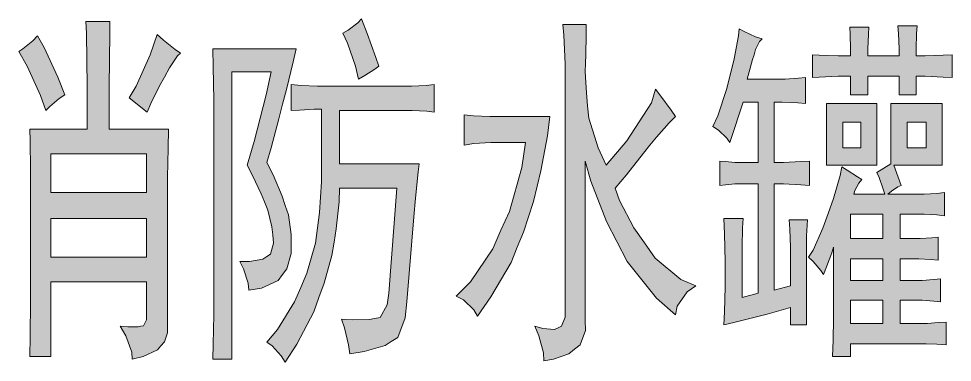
# Model space of a CAD drawing. Header units: millimetres. Extents: x 0 to 207, y 0 to 293.
# Drawn here: x 80.28 to 91.06, y 206.05 to 210.02 of the extents above; entities that cross this region are included whole.
import ezdxf

# ---------------------------------------------------------------- set-up
doc = ezdxf.new("R2010")
doc.units = ezdxf.units.MM

msp = doc.modelspace()

# ---------------------------------------------------------------- hatches: boundary and pattern name
h = msp.add_hatch(color=0)
h.paths.add_polyline_path([(81.068333, 208.742139), (81.068333, 209.2325), (81.061278, 209.853389), (81.054222, 209.987444), (81.332917, 209.987444), (81.329389, 209.853389), (81.322333, 209.2325), (81.322333, 208.742139), (82.01025, 208.742139), (82.003194, 208.523417), (81.996139, 208.18475), (81.996139, 208.061278), (81.996139, 206.449083), (81.996139, 206.392639), (81.960861, 206.286806), (81.922056, 206.240944), (81.88325, 206.195083), (81.717444, 206.117472), (81.590444, 206.085722), (81.583389, 206.166861), (81.516361, 206.357361), (81.449333, 206.466722), (81.537528, 206.459667), (81.657472, 206.459667), (81.689222, 206.466722), (81.720972, 206.473778), (81.752722, 206.540806), (81.752722, 206.600778), (81.752722, 206.981778), (80.648528, 206.981778), (80.648528, 206.117472), (80.405111, 206.117472), (80.412167, 206.350306), (80.415694, 206.756), (80.415694, 206.932389), (80.415694, 208.075389), (80.415694, 208.276472), (80.412167, 208.608083), (80.405111, 208.742139)])
h.paths.add_polyline_path([(81.752722, 208.011889), (81.752722, 208.459917), (80.648528, 208.459917), (80.648528, 208.011889)])
h.paths.add_polyline_path([(81.752722, 207.264), (81.752722, 207.712028), (80.648528, 207.712028), (80.648528, 207.264)])
h = msp.add_hatch(color=0)
h.dxf.hatch_style = 2
h.paths.add_polyline_path([(84.204528, 209.320694), (84.16925, 209.472389), (84.077528, 209.736972), (84.021083, 209.853389), (84.084583, 209.885139), (84.193944, 209.969806), (84.239806, 210.019194), (84.303306, 209.846333), (84.402083, 209.571167), (84.437361, 209.472389), (84.3915, 209.437111), (84.275083, 209.363028)])
h = msp.add_hatch(color=0)
h.dxf.hatch_style = 2
h.paths.add_polyline_path([(86.832722, 209.952167), (86.832722, 209.828694), (86.829194, 209.602917), (86.825667, 209.504139), (86.822139, 209.405361), (86.83625, 209.161944), (86.850361, 209.013778), (86.864472, 208.869139), (86.970306, 208.526944), (87.065556, 208.325861), (87.301917, 208.608083), (87.587667, 209.049056), (87.633528, 209.204278), (87.697028, 209.123139), (87.813444, 208.964389), (87.866361, 208.890306), (87.792278, 208.816222), (87.644111, 208.650417), (87.570028, 208.558694), (87.495944, 208.466972), (87.298389, 208.2165), (87.167861, 208.061278), (87.21725, 207.920167), (87.383056, 207.602667), (87.506528, 207.429806), (87.63, 207.253417), (87.926333, 207.006472), (88.099194, 206.932389), (88.000417, 206.865361), (87.884, 206.699556), (87.866361, 206.600778), (87.644111, 206.791278), (87.305444, 207.214611), (87.1855, 207.447444), (87.069083, 207.67675), (86.885639, 208.142417), (86.822139, 208.37525), (86.822139, 206.53375), (86.825667, 206.417333), (86.765694, 206.251528), (86.698667, 206.202139), (86.631639, 206.149222), (86.45525, 206.085722), (86.342361, 206.068083), (86.338833, 206.159806), (86.285917, 206.357361), (86.240056, 206.466722), (86.331778, 206.442028), (86.465833, 206.431444), (86.508167, 206.449083), (86.546972, 206.466722), (86.589306, 206.572556), (86.589306, 206.664278), (86.589306, 209.288944), (86.589306, 209.497083), (86.575194, 209.828694), (86.564611, 209.952167)])
h = msp.add_hatch(color=0)
h.dxf.hatch_style = 2
h.paths.add_polyline_path([(89.37625, 206.484361), (89.192806, 206.484361), (89.192806, 206.681917), (88.924694, 206.607833), (88.540167, 206.509056), (88.42375, 206.484361), (88.430806, 206.632528), (88.437861, 206.921806), (88.437861, 207.062917), (88.437861, 207.214611), (88.430806, 207.535639), (88.42375, 207.712028), (88.646, 207.712028), (88.638944, 207.602667), (88.635417, 207.380417), (88.635417, 207.264), (88.635417, 206.798333), (88.818861, 206.847722), (88.818861, 208.110667), (88.600139, 208.110667), (88.55075, 208.110667), (88.441389, 208.100083), (88.377889, 208.093028), (88.377889, 208.37525), (88.441389, 208.368194), (88.55075, 208.357611), (88.600139, 208.357611), (88.818861, 208.357611), (88.818861, 209.056111), (88.646, 209.056111), (88.610722, 208.950278), (88.536639, 208.717444), (88.494306, 208.590444), (88.459028, 208.639833), (88.36025, 208.731556), (88.29675, 208.773889), (88.353194, 208.897361), (88.4555, 209.20075), (88.501361, 209.380667), (88.543694, 209.557056), (88.593083, 209.821639), (88.600139, 209.902778), (88.656583, 209.871028), (88.790639, 209.811056), (88.864722, 209.786361), (88.8365, 209.754611), (88.790639, 209.662889), (88.773, 209.602917), (88.755361, 209.546472), (88.716556, 209.405361), (88.691861, 209.320694), (89.062278, 209.320694), (89.132833, 209.320694), (89.284528, 209.331278), (89.365667, 209.338333), (89.365667, 209.038472), (89.277472, 209.049056), (89.097556, 209.056111), (89.005833, 209.056111), (89.005833, 208.357611), (89.111667, 208.357611), (89.31275, 208.368194), (89.411528, 208.37525), (89.411528, 208.093028), (89.31275, 208.100083), (89.111667, 208.110667), (89.005833, 208.110667), (89.005833, 206.883), (89.192806, 206.932389), (89.192806, 207.278111), (89.192806, 207.380417), (89.18575, 207.588556), (89.178694, 207.694389), (89.390361, 207.694389), (89.37625, 207.510944)])
h = msp.add_hatch(color=0)
h.dxf.hatch_style = 2
h.paths.add_polyline_path([(90.656833, 209.938056), (90.649778, 209.846333), (90.64625, 209.669944), (90.64625, 209.588806), (90.748556, 209.588806), (90.956694, 209.595861), (91.062528, 209.602917), (91.062528, 209.338333), (90.956694, 209.345389), (90.748556, 209.355972), (90.64625, 209.355972), (90.64625, 209.140778), (90.448694, 209.140778), (90.448694, 209.355972), (90.085333, 209.355972), (90.085333, 209.140778), (89.887778, 209.140778), (89.887778, 209.355972), (89.743139, 209.355972), (89.524417, 209.345389), (89.446806, 209.338333), (89.446806, 209.602917), (89.524417, 209.595861), (89.743139, 209.588806), (89.887778, 209.588806), (89.887778, 209.669944), (89.88425, 209.83575), (89.877194, 209.920417), (90.099444, 209.920417), (90.092389, 209.83575), (90.085333, 209.669944), (90.085333, 209.588806), (90.448694, 209.588806), (90.448694, 209.669944), (90.441639, 209.846333), (90.434583, 209.938056)])
h = msp.add_hatch(color=0)
h.dxf.hatch_style = 2
h.paths.add_polyline_path([(80.496833, 209.821639), (80.574444, 209.687583), (80.729667, 209.345389), (80.810806, 209.140778), (80.747306, 209.098444), (80.637944, 209.006722), (80.592083, 208.957333), (80.532111, 209.130194), (80.376889, 209.472389), (80.278111, 209.638194), (80.3275, 209.669944), (80.440389, 209.761667)])
h = msp.add_hatch(color=0)
h.dxf.hatch_style = 2
h.paths.add_polyline_path([(82.147833, 209.620556), (82.112556, 209.588806), (82.020833, 209.451222), (81.960861, 209.345389), (81.904417, 209.243083), (81.805639, 209.038472), (81.763306, 208.939694), (81.555167, 209.1055), (81.636306, 209.239556), (81.798583, 209.602917), (81.879722, 209.83575), (81.950278, 209.77225), (82.084333, 209.662889)])
h = msp.add_hatch(color=0)
h.dxf.hatch_style = 2
h.paths.add_polyline_path([(82.7405, 209.405361), (82.7405, 206.085722), (82.521778, 206.085722), (82.525306, 206.258583), (82.532361, 206.600778), (82.532361, 206.766583), (82.532361, 208.907944), (82.532361, 209.080806), (82.525306, 209.461806), (82.521778, 209.669944), (83.484861, 209.669944), (83.449583, 209.521778), (83.371972, 209.20075), (83.326111, 209.031417), (83.283778, 208.862083), (83.195583, 208.526944), (83.146194, 208.357611), (83.21675, 208.2165), (83.322583, 207.969556), (83.357861, 207.860194), (83.393139, 207.754361), (83.424889, 207.528583), (83.424889, 207.412167), (83.424889, 207.306333), (83.3755, 207.129944), (83.326111, 207.062917), (83.276722, 206.995889), (83.082694, 206.907694), (82.938056, 206.883), (82.927472, 206.964139), (82.874556, 207.129944), (82.832222, 207.214611), (82.945111, 207.214611), (83.096806, 207.242833), (83.142667, 207.271056), (83.185, 207.299278), (83.220278, 207.426278), (83.213222, 207.521528), (83.202639, 207.616778), (83.156778, 207.807278), (83.117972, 207.902528), (83.079167, 207.997778), (82.980389, 208.209444), (82.916889, 208.325861), (82.998028, 208.601028), (83.135611, 209.140778), (83.195583, 209.405361)])
h = msp.add_hatch(color=0)
h.dxf.hatch_style = 2
h.paths.add_polyline_path([(84.761917, 206.748944), (84.744278, 206.5655), (84.656083, 206.336194), (84.582, 206.290333), (84.511444, 206.244472), (84.268028, 206.173917), (84.102222, 206.149222), (84.088111, 206.251528), (84.04225, 206.449083), (84.006972, 206.547861), (84.133972, 206.540806), (84.328, 206.544333), (84.3915, 206.558444), (84.455, 206.569028), (84.536139, 206.713667), (84.553778, 206.847722), (84.6455, 208.061278), (83.985806, 208.061278), (83.97875, 207.902528), (83.947, 207.592083), (83.922306, 207.436861), (83.894083, 207.285167), (83.805889, 206.964139), (83.745917, 206.798333), (83.685944, 206.632528), (83.491917, 206.258583), (83.357861, 206.050444), (83.312, 206.124528), (83.206167, 206.240944), (83.146194, 206.283278), (83.269667, 206.431444), (83.463694, 206.748944), (83.537778, 206.91475), (83.608333, 207.080556), (83.707111, 207.426278), (83.728278, 207.602667), (83.752972, 207.782583), (83.774139, 208.135361), (83.774139, 208.308222), (83.774139, 208.974972), (83.693, 208.974972), (83.520139, 208.964389), (83.424889, 208.957333), (83.424889, 209.257194), (83.541306, 209.246611), (83.728278, 209.239556), (83.798833, 209.239556), (84.74075, 209.239556), (84.814833, 209.239556), (84.984167, 209.246611), (85.075889, 209.257194), (85.075889, 208.939694), (84.991222, 208.950278), (84.821889, 208.957333), (84.74075, 208.957333), (83.985806, 208.957333), (83.985806, 208.3435), (84.903028, 208.3435), (84.892444, 208.251778), (84.860694, 207.944861), (84.843056, 207.729667)])
h = msp.add_hatch(color=0)
h.paths.add_polyline_path([(89.400944, 207.264), (89.453861, 207.345139), (89.56675, 207.599139), (89.626722, 207.768472), (89.690222, 207.941333), (89.767833, 208.209444), (89.785472, 208.308222), (89.848972, 208.269417), (89.965389, 208.191806), (90.018306, 208.160056), (89.983028, 208.117722), (89.937167, 208.036583), (89.923056, 207.99425), (90.282889, 207.99425), (90.261722, 208.061278), (90.215861, 208.18475), (90.191167, 208.241194), (90.353444, 208.3435), (90.353444, 209.038472), (90.946111, 209.038472), (90.946111, 208.325861), (90.388722, 208.325861), (90.469861, 208.093028), (90.434583, 208.075389), (90.3605, 208.026), (90.318167, 207.99425), (90.678, 207.99425), (90.737972, 207.99425), (90.882611, 208.001306), (90.970806, 208.011889), (90.970806, 207.743778), (90.882611, 207.754361), (90.737972, 207.761417), (90.678, 207.761417), (90.459278, 207.761417), (90.459278, 207.479194), (90.632139, 207.479194), (90.692111, 207.479194), (90.826167, 207.48625), (90.90025, 207.496833), (90.90025, 207.228722), (90.808528, 207.239306), (90.674472, 207.246361), (90.632139, 207.246361), (90.459278, 207.246361), (90.459278, 206.995889), (90.656833, 206.995889), (90.713278, 206.995889), (90.847333, 207.006472), (90.924944, 207.013528), (90.924944, 206.748944), (90.847333, 206.756), (90.713278, 206.766583), (90.656833, 206.766583), (90.459278, 206.766583), (90.459278, 206.498472), (90.748556, 206.498472), (90.776778, 206.498472), (90.90025, 206.509056), (90.991972, 206.516111), (90.991972, 206.251528), (90.882611, 206.258583), (90.759139, 206.265639), (90.748556, 206.265639), (89.887778, 206.265639), (89.887778, 206.117472), (89.679639, 206.117472), (89.686694, 206.307972), (89.690222, 206.558444), (89.690222, 206.614889), (89.690222, 207.380417), (89.669056, 207.313389), (89.609083, 207.154639), (89.573806, 207.062917), (89.542056, 207.112306), (89.453861, 207.214611)])
h.paths.add_polyline_path([(90.261722, 207.479194), (90.261722, 207.761417), (89.887778, 207.761417), (89.887778, 207.479194)])
h.paths.add_polyline_path([(90.261722, 206.498472), (90.261722, 206.766583), (89.887778, 206.766583), (89.887778, 206.498472)])
h.paths.add_polyline_path([(90.261722, 206.995889), (90.261722, 207.246361), (89.887778, 207.246361), (89.887778, 206.995889)])
h.paths.add_polyline_path([(90.759139, 208.526944), (90.759139, 208.823278), (90.540417, 208.823278), (90.540417, 208.526944)])
h = msp.add_hatch(color=0)
h.paths.add_polyline_path([(90.191167, 208.325861), (89.609083, 208.325861), (89.609083, 209.038472), (90.191167, 209.038472)])
h.paths.add_polyline_path([(90.004194, 208.526944), (90.004194, 208.823278), (89.796056, 208.823278), (89.796056, 208.526944)])
h = msp.add_hatch(color=0)
h.dxf.hatch_style = 2
h.paths.add_polyline_path([(86.412917, 208.890306), (86.384694, 208.668056), (86.310611, 208.262361), (86.268278, 208.085972), (86.225944, 207.906056), (86.109528, 207.553278), (86.035444, 207.380417), (85.964889, 207.204028), (85.732056, 206.805389), (85.576833, 206.583139), (85.5345, 206.657222), (85.414556, 206.773639), (85.333417, 206.815972), (85.495694, 206.981778), (85.753222, 207.362778), (85.848472, 207.577972), (85.94725, 207.793167), (86.088361, 208.301167), (86.134222, 208.590444), (85.82025, 208.590444), (85.732056, 208.590444), (85.5345, 208.576333), (85.425139, 208.558694), (85.425139, 208.907944), (85.530972, 208.897361), (85.721472, 208.890306), (85.809667, 208.890306)])

# ---------------------------------------------------------------- linework, layer by layer
at = {"color": 0, "lineweight": 0}
for points in [[(81.068333, 208.742139), (81.068333, 209.2325), (81.061278, 209.853389), (81.054222, 209.987444), (81.332917, 209.987444), (81.329389, 209.853389), (81.322333, 209.2325), (81.322333, 208.742139), (82.01025, 208.742139), (82.003194, 208.523417), (81.996139, 208.18475), (81.996139, 208.061278), (81.996139, 206.449083), (81.996139, 206.392639), (81.960861, 206.286806), (81.922056, 206.240944), (81.88325, 206.195083), (81.717444, 206.117472), (81.590444, 206.085722), (81.583389, 206.166861), (81.516361, 206.357361), (81.449333, 206.466722), (81.537528, 206.459667), (81.657472, 206.459667), (81.689222, 206.466722), (81.720972, 206.473778), (81.752722, 206.540806), (81.752722, 206.600778), (81.752722, 206.981778), (80.648528, 206.981778), (80.648528, 206.117472), (80.405111, 206.117472), (80.412167, 206.350306), (80.415694, 206.756), (80.415694, 206.932389), (80.415694, 208.075389), (80.415694, 208.276472), (80.412167, 208.608083), (80.405111, 208.742139)], [(84.204528, 209.320694), (84.16925, 209.472389), (84.077528, 209.736972), (84.021083, 209.853389), (84.084583, 209.885139), (84.193944, 209.969806), (84.239806, 210.019194), (84.303306, 209.846333), (84.402083, 209.571167), (84.437361, 209.472389), (84.3915, 209.437111), (84.275083, 209.363028)], [(86.832722, 209.952167), (86.832722, 209.828694), (86.829194, 209.602917), (86.825667, 209.504139), (86.822139, 209.405361), (86.83625, 209.161944), (86.850361, 209.013778), (86.864472, 208.869139), (86.970306, 208.526944), (87.065556, 208.325861), (87.301917, 208.608083), (87.587667, 209.049056), (87.633528, 209.204278), (87.697028, 209.123139), (87.813444, 208.964389), (87.866361, 208.890306), (87.792278, 208.816222), (87.644111, 208.650417), (87.570028, 208.558694), (87.495944, 208.466972), (87.298389, 208.2165), (87.167861, 208.061278), (87.21725, 207.920167), (87.383056, 207.602667), (87.506528, 207.429806), (87.63, 207.253417), (87.926333, 207.006472), (88.099194, 206.932389), (88.000417, 206.865361), (87.884, 206.699556), (87.866361, 206.600778), (87.644111, 206.791278), (87.305444, 207.214611), (87.1855, 207.447444), (87.069083, 207.67675), (86.885639, 208.142417), (86.822139, 208.37525), (86.822139, 206.53375), (86.825667, 206.417333), (86.765694, 206.251528), (86.698667, 206.202139), (86.631639, 206.149222), (86.45525, 206.085722), (86.342361, 206.068083), (86.338833, 206.159806), (86.285917, 206.357361), (86.240056, 206.466722), (86.331778, 206.442028), (86.465833, 206.431444), (86.508167, 206.449083), (86.546972, 206.466722), (86.589306, 206.572556), (86.589306, 206.664278), (86.589306, 209.288944), (86.589306, 209.497083), (86.575194, 209.828694), (86.564611, 209.952167)], [(89.37625, 206.484361), (89.192806, 206.484361), (89.192806, 206.681917), (88.924694, 206.607833), (88.540167, 206.509056), (88.42375, 206.484361), (88.430806, 206.632528), (88.437861, 206.921806), (88.437861, 207.062917), (88.437861, 207.214611), (88.430806, 207.535639), (88.42375, 207.712028), (88.646, 207.712028), (88.638944, 207.602667), (88.635417, 207.380417), (88.635417, 207.264), (88.635417, 206.798333), (88.818861, 206.847722), (88.818861, 208.110667), (88.600139, 208.110667), (88.55075, 208.110667), (88.441389, 208.100083), (88.377889, 208.093028), (88.377889, 208.37525), (88.441389, 208.368194), (88.55075, 208.357611), (88.600139, 208.357611), (88.818861, 208.357611), (88.818861, 209.056111), (88.646, 209.056111), (88.610722, 208.950278), (88.536639, 208.717444), (88.494306, 208.590444), (88.459028, 208.639833), (88.36025, 208.731556), (88.29675, 208.773889), (88.353194, 208.897361), (88.4555, 209.20075), (88.501361, 209.380667), (88.543694, 209.557056), (88.593083, 209.821639), (88.600139, 209.902778), (88.656583, 209.871028), (88.790639, 209.811056), (88.864722, 209.786361), (88.8365, 209.754611), (88.790639, 209.662889), (88.773, 209.602917), (88.755361, 209.546472), (88.716556, 209.405361), (88.691861, 209.320694), (89.062278, 209.320694), (89.132833, 209.320694), (89.284528, 209.331278), (89.365667, 209.338333), (89.365667, 209.038472), (89.277472, 209.049056), (89.097556, 209.056111), (89.005833, 209.056111), (89.005833, 208.357611), (89.111667, 208.357611), (89.31275, 208.368194), (89.411528, 208.37525), (89.411528, 208.093028), (89.31275, 208.100083), (89.111667, 208.110667), (89.005833, 208.110667), (89.005833, 206.883), (89.192806, 206.932389), (89.192806, 207.278111), (89.192806, 207.380417), (89.18575, 207.588556), (89.178694, 207.694389), (89.390361, 207.694389), (89.37625, 207.510944)], [(90.656833, 209.938056), (90.649778, 209.846333), (90.64625, 209.669944), (90.64625, 209.588806), (90.748556, 209.588806), (90.956694, 209.595861), (91.062528, 209.602917), (91.062528, 209.338333), (90.956694, 209.345389), (90.748556, 209.355972), (90.64625, 209.355972), (90.64625, 209.140778), (90.448694, 209.140778), (90.448694, 209.355972), (90.085333, 209.355972), (90.085333, 209.140778), (89.887778, 209.140778), (89.887778, 209.355972), (89.743139, 209.355972), (89.524417, 209.345389), (89.446806, 209.338333), (89.446806, 209.602917), (89.524417, 209.595861), (89.743139, 209.588806), (89.887778, 209.588806), (89.887778, 209.669944), (89.88425, 209.83575), (89.877194, 209.920417), (90.099444, 209.920417), (90.092389, 209.83575), (90.085333, 209.669944), (90.085333, 209.588806), (90.448694, 209.588806), (90.448694, 209.669944), (90.441639, 209.846333), (90.434583, 209.938056)], [(80.496833, 209.821639), (80.574444, 209.687583), (80.729667, 209.345389), (80.810806, 209.140778), (80.747306, 209.098444), (80.637944, 209.006722), (80.592083, 208.957333), (80.532111, 209.130194), (80.376889, 209.472389), (80.278111, 209.638194), (80.3275, 209.669944), (80.440389, 209.761667)], [(82.147833, 209.620556), (82.112556, 209.588806), (82.020833, 209.451222), (81.960861, 209.345389), (81.904417, 209.243083), (81.805639, 209.038472), (81.763306, 208.939694), (81.555167, 209.1055), (81.636306, 209.239556), (81.798583, 209.602917), (81.879722, 209.83575), (81.950278, 209.77225), (82.084333, 209.662889)], [(82.7405, 209.405361), (82.7405, 206.085722), (82.521778, 206.085722), (82.525306, 206.258583), (82.532361, 206.600778), (82.532361, 206.766583), (82.532361, 208.907944), (82.532361, 209.080806), (82.525306, 209.461806), (82.521778, 209.669944), (83.484861, 209.669944), (83.449583, 209.521778), (83.371972, 209.20075), (83.326111, 209.031417), (83.283778, 208.862083), (83.195583, 208.526944), (83.146194, 208.357611), (83.21675, 208.2165), (83.322583, 207.969556), (83.357861, 207.860194), (83.393139, 207.754361), (83.424889, 207.528583), (83.424889, 207.412167), (83.424889, 207.306333), (83.3755, 207.129944), (83.326111, 207.062917), (83.276722, 206.995889), (83.082694, 206.907694), (82.938056, 206.883), (82.927472, 206.964139), (82.874556, 207.129944), (82.832222, 207.214611), (82.945111, 207.214611), (83.096806, 207.242833), (83.142667, 207.271056), (83.185, 207.299278), (83.220278, 207.426278), (83.213222, 207.521528), (83.202639, 207.616778), (83.156778, 207.807278), (83.117972, 207.902528), (83.079167, 207.997778), (82.980389, 208.209444), (82.916889, 208.325861), (82.998028, 208.601028), (83.135611, 209.140778), (83.195583, 209.405361)], [(84.761917, 206.748944), (84.744278, 206.5655), (84.656083, 206.336194), (84.582, 206.290333), (84.511444, 206.244472), (84.268028, 206.173917), (84.102222, 206.149222), (84.088111, 206.251528), (84.04225, 206.449083), (84.006972, 206.547861), (84.133972, 206.540806), (84.328, 206.544333), (84.3915, 206.558444), (84.455, 206.569028), (84.536139, 206.713667), (84.553778, 206.847722), (84.6455, 208.061278), (83.985806, 208.061278), (83.97875, 207.902528), (83.947, 207.592083), (83.922306, 207.436861), (83.894083, 207.285167), (83.805889, 206.964139), (83.745917, 206.798333), (83.685944, 206.632528), (83.491917, 206.258583), (83.357861, 206.050444), (83.312, 206.124528), (83.206167, 206.240944), (83.146194, 206.283278), (83.269667, 206.431444), (83.463694, 206.748944), (83.537778, 206.91475), (83.608333, 207.080556), (83.707111, 207.426278), (83.728278, 207.602667), (83.752972, 207.782583), (83.774139, 208.135361), (83.774139, 208.308222), (83.774139, 208.974972), (83.693, 208.974972), (83.520139, 208.964389), (83.424889, 208.957333), (83.424889, 209.257194), (83.541306, 209.246611), (83.728278, 209.239556), (83.798833, 209.239556), (84.74075, 209.239556), (84.814833, 209.239556), (84.984167, 209.246611), (85.075889, 209.257194), (85.075889, 208.939694), (84.991222, 208.950278), (84.821889, 208.957333), (84.74075, 208.957333), (83.985806, 208.957333), (83.985806, 208.3435), (84.903028, 208.3435), (84.892444, 208.251778), (84.860694, 207.944861), (84.843056, 207.729667)], [(89.400944, 207.264), (89.453861, 207.345139), (89.56675, 207.599139), (89.626722, 207.768472), (89.690222, 207.941333), (89.767833, 208.209444), (89.785472, 208.308222), (89.848972, 208.269417), (89.965389, 208.191806), (90.018306, 208.160056), (89.983028, 208.117722), (89.937167, 208.036583), (89.923056, 207.99425), (90.282889, 207.99425), (90.261722, 208.061278), (90.215861, 208.18475), (90.191167, 208.241194), (90.353444, 208.3435), (90.353444, 209.038472), (90.946111, 209.038472), (90.946111, 208.325861), (90.388722, 208.325861), (90.469861, 208.093028), (90.434583, 208.075389), (90.3605, 208.026), (90.318167, 207.99425), (90.678, 207.99425), (90.737972, 207.99425), (90.882611, 208.001306), (90.970806, 208.011889), (90.970806, 207.743778), (90.882611, 207.754361), (90.737972, 207.761417), (90.678, 207.761417), (90.459278, 207.761417), (90.459278, 207.479194), (90.632139, 207.479194), (90.692111, 207.479194), (90.826167, 207.48625), (90.90025, 207.496833), (90.90025, 207.228722), (90.808528, 207.239306), (90.674472, 207.246361), (90.632139, 207.246361), (90.459278, 207.246361), (90.459278, 206.995889), (90.656833, 206.995889), (90.713278, 206.995889), (90.847333, 207.006472), (90.924944, 207.013528), (90.924944, 206.748944), (90.847333, 206.756), (90.713278, 206.766583), (90.656833, 206.766583), (90.459278, 206.766583), (90.459278, 206.498472), (90.748556, 206.498472), (90.776778, 206.498472), (90.90025, 206.509056), (90.991972, 206.516111), (90.991972, 206.251528), (90.882611, 206.258583), (90.759139, 206.265639), (90.748556, 206.265639), (89.887778, 206.265639), (89.887778, 206.117472), (89.679639, 206.117472), (89.686694, 206.307972), (89.690222, 206.558444), (89.690222, 206.614889), (89.690222, 207.380417), (89.669056, 207.313389), (89.609083, 207.154639), (89.573806, 207.062917), (89.542056, 207.112306), (89.453861, 207.214611)], [(90.191167, 208.325861), (89.609083, 208.325861), (89.609083, 209.038472), (90.191167, 209.038472)], [(86.412917, 208.890306), (86.384694, 208.668056), (86.310611, 208.262361), (86.268278, 208.085972), (86.225944, 207.906056), (86.109528, 207.553278), (86.035444, 207.380417), (85.964889, 207.204028), (85.732056, 206.805389), (85.576833, 206.583139), (85.5345, 206.657222), (85.414556, 206.773639), (85.333417, 206.815972), (85.495694, 206.981778), (85.753222, 207.362778), (85.848472, 207.577972), (85.94725, 207.793167), (86.088361, 208.301167), (86.134222, 208.590444), (85.82025, 208.590444), (85.732056, 208.590444), (85.5345, 208.576333), (85.425139, 208.558694), (85.425139, 208.907944), (85.530972, 208.897361), (85.721472, 208.890306), (85.809667, 208.890306)], [(90.004194, 208.526944), (90.004194, 208.823278), (89.796056, 208.823278), (89.796056, 208.526944)], [(90.759139, 208.526944), (90.759139, 208.823278), (90.540417, 208.823278), (90.540417, 208.526944)], [(81.752722, 208.011889), (81.752722, 208.459917), (80.648528, 208.459917), (80.648528, 208.011889)], [(81.752722, 207.264), (81.752722, 207.712028), (80.648528, 207.712028), (80.648528, 207.264)], [(90.261722, 207.479194), (90.261722, 207.761417), (89.887778, 207.761417), (89.887778, 207.479194)], [(90.261722, 206.995889), (90.261722, 207.246361), (89.887778, 207.246361), (89.887778, 206.995889)], [(90.261722, 206.498472), (90.261722, 206.766583), (89.887778, 206.766583), (89.887778, 206.498472)]]:
    msp.add_lwpolyline(points, close=True, dxfattribs=at)

doc.saveas('drawing.dxf')
